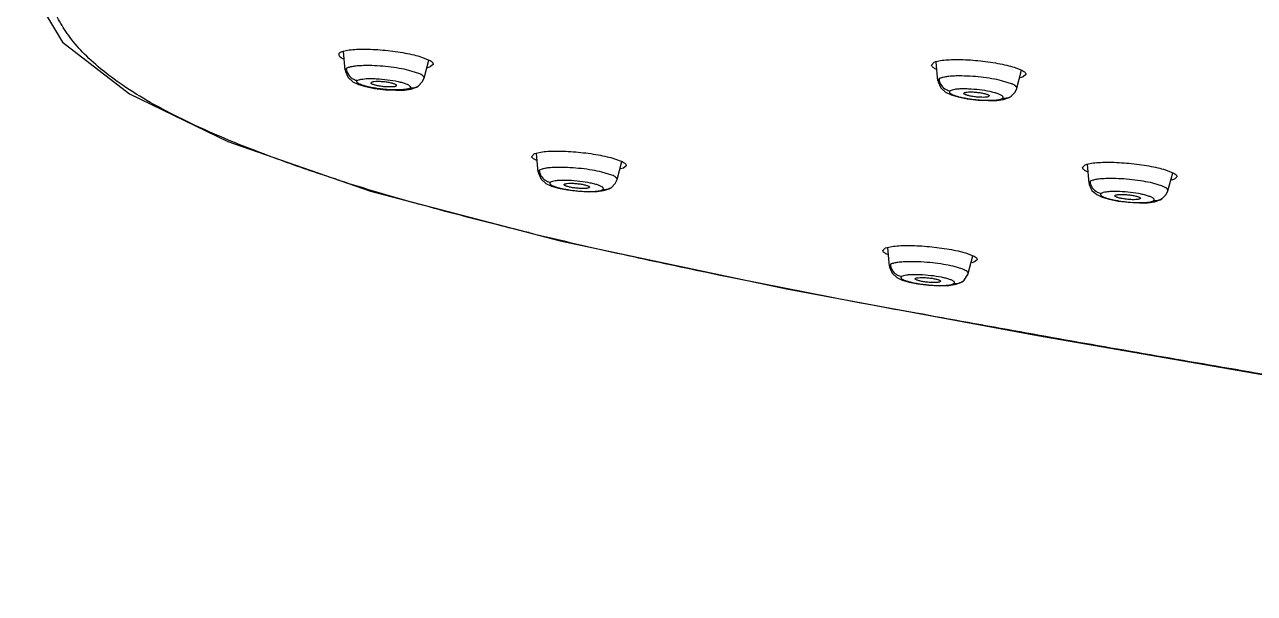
# Model space of a CAD drawing. Header units: inches. Extents: x 440 to 1212, y -520 to 27.
# Drawn here: x 888.05 to 935.93, y -240.17 to -218.01 of the extents above; entities that cross this region are included whole.
import ezdxf

# ---------------------------------------------------------------- set-up
doc = ezdxf.new("R2010")
doc.units = ezdxf.units.IN
doc.header["$LTSCALE"] = 1.21
doc.header["$MEASUREMENT"] = 0
doc.layers.get('0').update_dxf_attribs({"linetype": 'CONTINUOUS'})

msp = doc.modelspace()

# ---------------------------------------------------------------- linework, layer by layer
at = {"color": 7, "linetype": 'Continuous'}
for p, q in [((900.382, -219.071), (900.447, -219.047)), ((900.447, -219.047), (900.693, -218.997)), ((900.536, -219.792), (900.469, -219.063)), ((903.507, -219.273), (903.803, -219.391)), ((900.576, -219.724), (900.535, -219.79)), ((900.621, -219.699), (900.576, -219.724)), ((903.602, -220.092), (903.791, -219.391)), ((903.735, -219.685), (903.853, -219.646)), ((903.952, -219.56), (903.853, -219.646)), ((923.357, -219.586), (923.459, -219.476)), ((923.459, -219.476), (923.525, -219.452)), ((923.552, -219.755), (923.476, -219.715)), ((923.525, -219.452), (923.771, -219.402)), ((923.613, -220.197), (923.546, -219.468)), ((926.585, -219.673), (926.881, -219.791)), ((900.535, -219.79), (900.536, -219.791)), ((901.082, -220.156), (901.009, -220.188)), ((901.542, -220.285), (901.555, -220.265)), ((901.555, -220.265), (901.569, -220.258)), ((903.395, -219.912), (903.014, -219.793)), ((903.379, -220.404), (903.535, -220.242)), ((903.535, -220.242), (903.601, -220.093)), ((903.601, -220.093), (903.602, -220.092)), ((923.654, -220.128), (923.613, -220.195)), ((923.613, -220.195), (923.613, -220.196)), ((923.699, -220.103), (923.654, -220.128)), ((926.472, -220.313), (926.092, -220.195)), ((926.679, -220.493), (926.87, -219.791)), ((926.931, -220.047), (926.815, -220.086)), ((927.03, -219.961), (926.931, -220.047)), ((901.321, -220.423), (901.676, -220.495)), ((901.676, -220.495), (902.102, -220.547)), ((902.102, -220.547), (902.503, -220.568)), ((902.503, -220.568), (902.827, -220.56)), ((902.52, -220.406), (902.507, -220.413)), ((902.52, -220.406), (902.533, -220.386)), ((902.97, -220.514), (903.043, -220.482)), ((903.308, -220.446), (903.379, -220.404)), ((903.379, -220.404), (903.379, -220.404)), ((924.16, -220.56), (924.088, -220.592)), ((924.619, -220.689), (924.632, -220.669)), ((924.632, -220.669), (924.646, -220.662)), ((926.459, -220.804), (926.614, -220.642)), ((926.614, -220.642), (926.679, -220.495)), ((926.679, -220.495), (926.679, -220.494)), ((924.395, -220.827), (924.749, -220.898)), ((924.749, -220.898), (925.174, -220.95)), ((925.174, -220.95), (925.577, -220.971)), ((925.577, -220.971), (925.903, -220.963)), ((925.598, -220.808), (925.584, -220.816)), ((925.611, -220.788), (925.598, -220.808)), ((926.049, -220.916), (926.121, -220.884)), ((926.387, -220.848), (926.458, -220.805)), ((926.459, -220.804), (926.458, -220.805)), ((907.794, -223.143), (907.897, -223.037)), ((907.897, -223.037), (907.963, -223.014)), ((907.963, -223.014), (908.208, -222.966)), ((908.05, -223.753), (907.984, -223.029)), ((907.989, -223.307), (907.913, -223.268)), ((911.021, -223.234), (911.317, -223.349)), ((911.117, -224.047), (911.306, -223.349)), ((911.37, -223.597), (911.254, -223.634)), ((911.468, -223.514), (911.37, -223.597)), ((929.239, -223.579), (929.342, -223.472)), ((929.342, -223.472), (929.408, -223.449)), ((929.408, -223.449), (929.654, -223.401)), ((929.495, -224.188), (929.429, -223.464)), ((908.091, -223.686), (908.05, -223.751)), ((908.05, -223.751), (908.05, -223.752)), ((908.136, -223.662), (908.091, -223.686)), ((910.911, -223.872), (910.531, -223.755)), ((911.117, -224.049), (911.117, -224.048)), ((929.434, -223.743), (929.359, -223.704)), ((929.581, -224.096), (929.536, -224.121)), ((932.466, -223.666), (932.763, -223.781)), ((932.562, -224.481), (932.751, -223.781)), ((932.816, -224.03), (932.7, -224.067)), ((932.914, -223.946), (932.816, -224.03)), ((908.599, -224.12), (908.526, -224.151)), ((908.837, -224.379), (909.191, -224.448)), ((909.056, -224.245), (909.07, -224.225)), ((909.07, -224.225), (909.083, -224.218)), ((909.191, -224.448), (909.617, -224.5)), ((909.617, -224.5), (910.017, -224.521)), ((910.017, -224.521), (910.339, -224.513)), ((910.034, -224.363), (910.021, -224.369)), ((910.048, -224.343), (910.034, -224.363)), ((910.486, -224.468), (910.559, -224.438)), ((910.816, -224.405), (910.887, -224.364)), ((910.887, -224.364), (910.886, -224.364)), ((929.536, -224.121), (929.495, -224.186)), ((929.495, -224.186), (929.495, -224.187)), ((930.044, -224.554), (929.971, -224.585)), ((932.356, -224.305), (931.976, -224.188)), ((932.562, -224.482), (932.562, -224.481)), ((930.279, -224.814), (930.633, -224.883)), ((930.501, -224.679), (930.515, -224.659)), ((930.515, -224.659), (930.528, -224.653)), ((930.633, -224.883), (931.058, -224.934)), ((931.058, -224.934), (931.46, -224.955)), ((931.46, -224.955), (931.783, -224.947)), ((931.48, -224.796), (931.466, -224.803)), ((931.493, -224.777), (931.48, -224.796)), ((931.932, -224.902), (932.005, -224.871)), ((932.262, -224.838), (932.333, -224.796)), ((932.333, -224.796), (932.331, -224.797)), ((921.463, -226.814), (921.567, -226.711)), ((921.567, -226.711), (921.633, -226.689)), ((921.658, -226.972), (921.583, -226.935)), ((921.633, -226.689), (921.879, -226.643)), ((921.72, -227.422), (921.654, -226.703)), ((924.69, -226.905), (924.986, -227.016)), ((921.761, -227.356), (921.72, -227.42)), ((921.72, -227.42), (921.72, -227.422)), ((921.805, -227.333), (921.761, -227.356)), ((924.581, -227.54), (924.201, -227.426)), ((924.787, -227.712), (924.975, -227.016)), ((925.041, -227.256), (924.926, -227.292)), ((925.138, -227.176), (925.041, -227.256)), ((922.269, -227.792), (922.196, -227.822)), ((922.725, -227.912), (922.739, -227.893)), ((922.739, -227.893), (922.752, -227.887)), ((922.485, -228.038), (922.827, -228.105)), ((922.827, -228.105), (923.239, -228.156)), ((923.239, -228.156), (923.667, -228.181)), ((923.667, -228.181), (924.043, -228.171)), ((923.703, -228.028), (923.691, -228.034)), ((923.717, -228.009), (923.703, -228.028)), ((924.043, -228.171), (924.319, -228.128)), ((924.156, -228.131), (924.229, -228.102)), ((924.319, -228.128), (924.548, -228.032)), ((924.552, -228.03), (924.548, -228.032)), ((922.765, -229.249), (921.99, -229.105))]:
    msp.add_line(p, q, dxfattribs=at)
for points in [[(888.049, -216.212), (889.522, -218.693), (892.129, -220.711), (895.962, -222.57), (901.514, -224.496), (908.899, -226.43), (917.714, -228.307), (927.486, -230.125), (938.11, -231.966), (949.531, -233.886), (961.875, -235.9), (975.256, -238.015), (989.347, -240.167)], [(900.536, -219.79), (900.543, -219.838), (900.648, -220.075)], [(900.648, -220.075), (900.832, -220.24), (901.05, -220.343), (901.321, -220.423)], [(923.614, -220.195), (923.62, -220.24), (923.724, -220.478)], [(902.827, -220.56), (903.082, -220.525), (903.308, -220.446)], [(923.724, -220.478), (923.907, -220.643), (924.125, -220.747), (924.395, -220.827)], [(925.903, -220.963), (926.16, -220.927), (926.387, -220.848)], [(908.051, -223.751), (908.058, -223.8), (908.164, -224.038)], [(908.164, -224.038), (908.35, -224.2), (908.567, -224.301), (908.837, -224.379)], [(910.885, -224.365), (911.047, -224.202), (911.116, -224.049)], [(910.339, -224.513), (910.592, -224.479), (910.816, -224.405)], [(929.496, -224.186), (929.502, -224.233), (929.608, -224.471)], [(929.608, -224.471), (929.793, -224.634), (930.01, -224.735), (930.279, -224.814)], [(932.331, -224.798), (932.493, -224.635), (932.561, -224.482)], [(931.783, -224.947), (932.037, -224.913), (932.262, -224.838)], [(921.72, -227.42), (921.726, -227.462), (921.828, -227.699)], [(921.828, -227.699), (922.01, -227.862), (922.221, -227.961), (922.485, -228.038)], [(924.552, -228.03), (924.633, -227.966), (924.776, -227.745), (924.786, -227.712)]]:
    msp.add_lwpolyline(points, dxfattribs=at)
for centre, radius, start, end in [((903.115, -220.025), 0.461, 289.3667, 304.8454), ((926.193, -220.427), 0.461, 289.4234, 305.057), ((926.742, -141.359), 86.84, 252.28924, 254.25818), ((953.409, -36.316), 195.228, 256.45521, 257.55772), ((968.248, 31.116), 264.273, 257.56601, 258.28923), ((995.257, 163.862), 399.739, 258.36053, 259.43871), ((924.298, -227.644), 0.462, 289.4701, 302.8664)]:
    msp.add_arc(centre, radius, start, end, dxfattribs=at)
for points, knots in [([(897.459, -223.09), (896.908, -222.882), (895.862, -222.468), (894.399, -221.814), (893.12, -221.159), (892.031, -220.503), (891.126, -219.848), (890.395, -219.198), (889.827, -218.552), (889.407, -217.912), (889.125, -217.278), (888.972, -216.652), (888.936, -216.034), (889.01, -215.428), (889.179, -214.833), (889.435, -214.249), (889.769, -213.675), (890.033, -213.307), (890.174, -213.124)], [0, 0, 0, 0, 0.118712, 0.226458, 0.322915, 0.408024, 0.482541, 0.547631, 0.604727, 0.655421, 0.701268, 0.743852, 0.784712, 0.825185, 0.866328, 0.908887, 0.953365, 1, 1, 1, 1]), ([(900.382, -219.071), (900.365, -219.078), (900.337, -219.092), (900.302, -219.119), (900.281, -219.149), (900.278, -219.171), (900.279, -219.181)], [0, 0, 0, 0, 0.330383, 0.595268, 0.808906, 1, 1, 1, 1]), ([(900.279, -219.181), (900.281, -219.196), (900.297, -219.23), (900.342, -219.273), (900.41, -219.318), (900.464, -219.345), (900.495, -219.359)], [0, 0, 0, 0, 0.157903, 0.369295, 0.648824, 1, 1, 1, 1]), ([(900.693, -218.997), (900.788, -218.985), (900.996, -218.969), (901.463, -218.963), (902.095, -219.002), (902.728, -219.087), (903.199, -219.185), (903.41, -219.242), (903.507, -219.273)], [0, 0, 0, 0, 0.100703, 0.219961, 0.492579, 0.769117, 0.8931, 1, 1, 1, 1]), ([(900.576, -219.724), (900.582, -219.797), (900.629, -219.947), (900.736, -220.063), (900.801, -220.106)], [0, 0, 0, 0, 0.485796, 1, 1, 1, 1]), ([(901.367, -219.607), (901.285, -219.608), (901.133, -219.611), (900.924, -219.628), (900.756, -219.655), (900.66, -219.682), (900.621, -219.699)], [0, 0, 0, 0, 0.32411, 0.604287, 0.831565, 1, 1, 1, 1]), ([(903.014, -219.793), (902.889, -219.763), (902.623, -219.71), (902.211, -219.653), (901.787, -219.616), (901.504, -219.607), (901.367, -219.607)], [0, 0, 0, 0, 0.232039, 0.489391, 0.752173, 1, 1, 1, 1]), ([(903.803, -219.391), (903.828, -219.404), (903.871, -219.43), (903.923, -219.473), (903.953, -219.516), (903.956, -219.548), (903.952, -219.56)], [0, 0, 0, 0, 0.354648, 0.628999, 0.833996, 1, 1, 1, 1]), ([(923.476, -219.715), (923.459, -219.705), (923.428, -219.685), (923.383, -219.646), (923.359, -219.61), (923.357, -219.586)], [0, 0, 0, 0, 0.333185, 0.606358, 1, 1, 1, 1]), ([(923.771, -219.402), (923.865, -219.389), (924.074, -219.373), (924.54, -219.366), (925.173, -219.404), (925.806, -219.488), (926.277, -219.586), (926.489, -219.642), (926.585, -219.673)], [0, 0, 0, 0, 0.100729, 0.220007, 0.492644, 0.769166, 0.893127, 1, 1, 1, 1]), ([(900.801, -220.106), (900.817, -220.118), (900.881, -220.156), (900.955, -220.18), (901.009, -220.188)], [0, 0, 0, 0, 0.261864, 1, 1, 1, 1]), ([(902.97, -220.514), (902.896, -220.532), (902.716, -220.557), (902.409, -220.56), (902.116, -220.542), (901.867, -220.514), (901.683, -220.487), (901.511, -220.455), (901.357, -220.42), (901.224, -220.382), (901.13, -220.347), (901.07, -220.318), (901.036, -220.298), (901.01, -220.279), (900.992, -220.259), (900.982, -220.24), (900.982, -220.212), (900.998, -220.196), (901.009, -220.188)], [0, 0, 0, 0, 0.107654, 0.25784, 0.434632, 0.525398, 0.614048, 0.697735, 0.773639, 0.839494, 0.893469, 0.915582, 0.934333, 0.949732, 0.961966, 0.971672, 0.980175, 1, 1, 1, 1]), ([(901.082, -220.156), (901.171, -220.134), (901.323, -220.115), (901.544, -220.11), (901.821, -220.118), (902.176, -220.15), (902.46, -220.197), (902.596, -220.228)], [0, 0, 0, 0, 0.179121, 0.299192, 0.434941, 0.725359, 1, 1, 1, 1]), ([(902.534, -220.386), (902.534, -220.38), (902.526, -220.365), (902.502, -220.348), (902.465, -220.33), (902.415, -220.312), (902.354, -220.295), (902.255, -220.272), (902.119, -220.25), (901.952, -220.233), (901.796, -220.228), (901.68, -220.233), (901.608, -220.245), (901.58, -220.253), (901.569, -220.258)], [0, 0, 0, 0, 0.018454, 0.047023, 0.08808, 0.141182, 0.205236, 0.278532, 0.443937, 0.61825, 0.780759, 0.9128, 0.962651, 1, 1, 1, 1]), ([(902.596, -220.228), (902.651, -220.24), (902.752, -220.265), (902.886, -220.308), (902.975, -220.346), (903.027, -220.378), (903.046, -220.394), (903.053, -220.403)], [0, 0, 0, 0, 0.343471, 0.630185, 0.850509, 0.934097, 1, 1, 1, 1]), ([(903.601, -220.092), (903.603, -220.085), (903.604, -220.071), (903.597, -220.048), (903.582, -220.026), (903.548, -219.993), (903.485, -219.953), (903.428, -219.926), (903.395, -219.912)], [0, 0, 0, 0, 0.071602, 0.148703, 0.239298, 0.348367, 0.629808, 1, 1, 1, 1]), ([(923.654, -220.128), (923.66, -220.201), (923.706, -220.35), (923.812, -220.465), (923.875, -220.509)], [0, 0, 0, 0, 0.485585, 1, 1, 1, 1]), ([(924.444, -220.011), (924.363, -220.011), (924.211, -220.015), (924.002, -220.032), (923.834, -220.059), (923.737, -220.086), (923.698, -220.103)], [0, 0, 0, 0, 0.324066, 0.604222, 0.831511, 1, 1, 1, 1]), ([(926.092, -220.195), (925.967, -220.165), (925.701, -220.112), (925.288, -220.055), (924.864, -220.019), (924.581, -220.01), (924.444, -220.011)], [0, 0, 0, 0, 0.23205, 0.489401, 0.752177, 1, 1, 1, 1]), ([(926.881, -219.791), (926.906, -219.804), (926.95, -219.83), (927.001, -219.873), (927.032, -219.916), (927.034, -219.948), (927.03, -219.961)], [0, 0, 0, 0, 0.354269, 0.628444, 0.833549, 1, 1, 1, 1]), ([(902.507, -220.413), (902.495, -220.418), (902.467, -220.426), (902.395, -220.438), (902.28, -220.443), (902.123, -220.438), (901.956, -220.421), (901.82, -220.399), (901.721, -220.376), (901.66, -220.359), (901.61, -220.341), (901.573, -220.323), (901.549, -220.306), (901.541, -220.291), (901.541, -220.285)], [0, 0, 0, 0, 0.037348, 0.087195, 0.219258, 0.381822, 0.556206, 0.721657, 0.794959, 0.859001, 0.912067, 0.953074, 0.981586, 1, 1, 1, 1]), ([(903.053, -220.403), (903.059, -220.409), (903.068, -220.422), (903.072, -220.454), (903.055, -220.473), (903.043, -220.482)], [0, 0, 0, 0, 0.275665, 0.501017, 1, 1, 1, 1]), ([(903.268, -220.461), (903.214, -220.479), (903.137, -220.491), (903.061, -220.485), (903.043, -220.482)], [0, 0, 0, 0, 0.748922, 1, 1, 1, 1]), ([(923.875, -220.509), (923.892, -220.52), (923.957, -220.56), (924.032, -220.584), (924.088, -220.593)], [0, 0, 0, 0, 0.262015, 1, 1, 1, 1]), ([(924.088, -220.592), (924.077, -220.601), (924.062, -220.617), (924.061, -220.645), (924.07, -220.665), (924.088, -220.684), (924.114, -220.704), (924.148, -220.724), (924.209, -220.752), (924.303, -220.787), (924.436, -220.825), (924.591, -220.86), (924.763, -220.892), (924.946, -220.918), (925.195, -220.946), (925.489, -220.963), (925.762, -220.96), (925.942, -220.94), (926.016, -220.925), (926.049, -220.916)], [0, 0, 0, 0, 0.019622, 0.028148, 0.037751, 0.049839, 0.06518, 0.083967, 0.106181, 0.160405, 0.226459, 0.302442, 0.386169, 0.474879, 0.565696, 0.74219, 0.892895, 0.952367, 1, 1, 1, 1]), ([(925.636, -220.621), (925.501, -220.593), (925.222, -220.549), (924.875, -220.52), (924.606, -220.514), (924.431, -220.519), (924.284, -220.533), (924.198, -220.55), (924.16, -220.56)], [0, 0, 0, 0, 0.278462, 0.568316, 0.702729, 0.822279, 0.921968, 1, 1, 1, 1]), ([(925.584, -220.816), (925.573, -220.821), (925.545, -220.829), (925.472, -220.841), (925.357, -220.846), (925.2, -220.841), (925.033, -220.825), (924.897, -220.803), (924.799, -220.78), (924.737, -220.763), (924.688, -220.745), (924.651, -220.727), (924.627, -220.71), (924.618, -220.695), (924.619, -220.689)], [0, 0, 0, 0, 0.037386, 0.087261, 0.219352, 0.381913, 0.55627, 0.721679, 0.794958, 0.858977, 0.912026, 0.953024, 0.981545, 1, 1, 1, 1]), ([(924.646, -220.662), (924.657, -220.657), (924.686, -220.648), (924.758, -220.636), (924.873, -220.631), (925.03, -220.636), (925.197, -220.653), (925.333, -220.675), (925.431, -220.697), (925.493, -220.714), (925.542, -220.732), (925.579, -220.75), (925.603, -220.767), (925.612, -220.782), (925.611, -220.789)], [0, 0, 0, 0, 0.037388, 0.087262, 0.219353, 0.381915, 0.556272, 0.72168, 0.794958, 0.858977, 0.912025, 0.953023, 0.981544, 1, 1, 1, 1]), ([(926.129, -220.801), (926.121, -220.792), (926.1, -220.776), (926.044, -220.742), (925.946, -220.702), (925.803, -220.659), (925.695, -220.633), (925.636, -220.621)], [0, 0, 0, 0, 0.066043, 0.150184, 0.371839, 0.658723, 1, 1, 1, 1]), ([(926.679, -220.494), (926.681, -220.487), (926.682, -220.472), (926.675, -220.45), (926.66, -220.427), (926.626, -220.394), (926.563, -220.354), (926.506, -220.327), (926.472, -220.313)], [0, 0, 0, 0, 0.071726, 0.148906, 0.239533, 0.348598, 0.629956, 1, 1, 1, 1]), ([(926.121, -220.884), (926.133, -220.874), (926.151, -220.854), (926.145, -220.821), (926.135, -220.808), (926.129, -220.801)], [0, 0, 0, 0, 0.491783, 0.718462, 1, 1, 1, 1]), ([(926.346, -220.862), (926.293, -220.881), (926.216, -220.893), (926.14, -220.887), (926.121, -220.884)], [0, 0, 0, 0, 0.748914, 1, 1, 1, 1]), ([(900.325, -224.083), (900.073, -224.003), (899.112, -223.689), (898.158, -223.353), (897.459, -223.09)], [0, 0, 0, 0, 0.261222, 1, 1, 1, 1]), ([(908.208, -222.966), (908.303, -222.954), (908.511, -222.939), (908.977, -222.933), (909.61, -222.971), (910.242, -223.054), (910.713, -223.149), (910.925, -223.204), (911.021, -223.234)], [0, 0, 0, 0, 0.100716, 0.220008, 0.492699, 0.769247, 0.893188, 1, 1, 1, 1]), ([(907.913, -223.268), (907.896, -223.258), (907.866, -223.239), (907.821, -223.202), (907.796, -223.166), (907.794, -223.143)], [0, 0, 0, 0, 0.335896, 0.609965, 1, 1, 1, 1]), ([(908.883, -223.572), (908.801, -223.573), (908.649, -223.576), (908.44, -223.592), (908.271, -223.618), (908.175, -223.645), (908.136, -223.662)], [0, 0, 0, 0, 0.324248, 0.604521, 0.831789, 1, 1, 1, 1]), ([(910.531, -223.755), (910.406, -223.725), (910.14, -223.674), (909.727, -223.617), (909.303, -223.581), (909.02, -223.572), (908.883, -223.572)], [0, 0, 0, 0, 0.231841, 0.48916, 0.752026, 1, 1, 1, 1]), ([(911.317, -223.349), (911.343, -223.362), (911.386, -223.387), (911.438, -223.428), (911.469, -223.47), (911.471, -223.501), (911.468, -223.514)], [0, 0, 0, 0, 0.357407, 0.632727, 0.836672, 1, 1, 1, 1]), ([(929.359, -223.704), (929.342, -223.694), (929.311, -223.675), (929.266, -223.637), (929.241, -223.602), (929.239, -223.579)], [0, 0, 0, 0, 0.335674, 0.60966, 1, 1, 1, 1]), ([(929.654, -223.401), (929.748, -223.388), (929.956, -223.373), (930.422, -223.367), (931.055, -223.404), (931.687, -223.487), (932.158, -223.581), (932.37, -223.636), (932.466, -223.666)], [0, 0, 0, 0, 0.100724, 0.220014, 0.492689, 0.769225, 0.893171, 1, 1, 1, 1]), ([(908.091, -223.686), (908.097, -223.759), (908.143, -223.908), (908.249, -224.023), (908.313, -224.067)], [0, 0, 0, 0, 0.485715, 1, 1, 1, 1]), ([(908.313, -224.067), (908.329, -224.079), (908.395, -224.119), (908.47, -224.143), (908.526, -224.151)], [0, 0, 0, 0, 0.262063, 1, 1, 1, 1]), ([(910.075, -224.182), (909.94, -224.155), (909.661, -224.111), (909.314, -224.083), (909.045, -224.076), (908.87, -224.081), (908.723, -224.094), (908.636, -224.11), (908.599, -224.12)], [0, 0, 0, 0, 0.27822, 0.568103, 0.702589, 0.822224, 0.921975, 1, 1, 1, 1]), ([(911.117, -224.048), (911.118, -224.041), (911.119, -224.027), (911.112, -224.005), (911.097, -223.983), (911.063, -223.951), (911.001, -223.911), (910.944, -223.885), (910.911, -223.872)], [0, 0, 0, 0, 0.070821, 0.147278, 0.237487, 0.346444, 0.628408, 1, 1, 1, 1]), ([(930.327, -224.006), (930.246, -224.006), (930.094, -224.01), (929.885, -224.026), (929.716, -224.053), (929.62, -224.079), (929.581, -224.096)], [0, 0, 0, 0, 0.324217, 0.604474, 0.831748, 1, 1, 1, 1]), ([(931.976, -224.188), (931.851, -224.158), (931.584, -224.107), (931.172, -224.05), (930.748, -224.015), (930.465, -224.006), (930.327, -224.006)], [0, 0, 0, 0, 0.231856, 0.489176, 0.752035, 1, 1, 1, 1]), ([(932.763, -223.781), (932.788, -223.794), (932.832, -223.819), (932.883, -223.861), (932.914, -223.903), (932.917, -223.934), (932.913, -223.946)], [0, 0, 0, 0, 0.357071, 0.632249, 0.8363, 1, 1, 1, 1]), ([(908.526, -224.151), (908.515, -224.159), (908.5, -224.174), (908.499, -224.201), (908.508, -224.22), (908.525, -224.239), (908.551, -224.258), (908.585, -224.277), (908.646, -224.305), (908.74, -224.339), (908.873, -224.376), (909.028, -224.411), (909.199, -224.442), (909.383, -224.468), (909.632, -224.495), (909.926, -224.513), (910.199, -224.511), (910.379, -224.491), (910.454, -224.477), (910.486, -224.468)], [0, 0, 0, 0, 0.019286, 0.027542, 0.036875, 0.048733, 0.06389, 0.082532, 0.104635, 0.158721, 0.224729, 0.300747, 0.384577, 0.473446, 0.564464, 0.741438, 0.89261, 0.952258, 1, 1, 1, 1]), ([(910.021, -224.369), (910.01, -224.374), (909.982, -224.382), (909.91, -224.394), (909.794, -224.399), (909.638, -224.393), (909.471, -224.377), (909.335, -224.355), (909.236, -224.333), (909.175, -224.316), (909.125, -224.299), (909.088, -224.282), (909.064, -224.265), (909.056, -224.251), (909.056, -224.245)], [0, 0, 0, 0, 0.037268, 0.087115, 0.219326, 0.38214, 0.556791, 0.722447, 0.795802, 0.859853, 0.912864, 0.953738, 0.982005, 1, 1, 1, 1]), ([(909.083, -224.218), (909.094, -224.213), (909.123, -224.206), (909.195, -224.194), (909.31, -224.189), (909.467, -224.194), (909.634, -224.211), (909.77, -224.233), (909.868, -224.254), (909.93, -224.271), (909.979, -224.289), (910.016, -224.306), (910.04, -224.322), (910.049, -224.337), (910.049, -224.343)], [0, 0, 0, 0, 0.037271, 0.087118, 0.21933, 0.382146, 0.556796, 0.72245, 0.795804, 0.859853, 0.912863, 0.953737, 0.982004, 1, 1, 1, 1]), ([(910.567, -224.358), (910.559, -224.349), (910.538, -224.333), (910.482, -224.301), (910.385, -224.262), (910.242, -224.219), (910.134, -224.195), (910.075, -224.182)], [0, 0, 0, 0, 0.065321, 0.149003, 0.370388, 0.657708, 1, 1, 1, 1]), ([(910.559, -224.438), (910.571, -224.428), (910.588, -224.409), (910.583, -224.377), (910.573, -224.364), (910.567, -224.358)], [0, 0, 0, 0, 0.493755, 0.718435, 1, 1, 1, 1]), ([(910.886, -224.364), (910.839, -224.396), (910.731, -224.441), (910.615, -224.446), (910.559, -224.438)], [0, 0, 0, 0, 0.498169, 1, 1, 1, 1]), ([(929.536, -224.121), (929.542, -224.194), (929.588, -224.343), (929.694, -224.458), (929.758, -224.502)], [0, 0, 0, 0, 0.485677, 1, 1, 1, 1]), ([(929.758, -224.502), (929.775, -224.513), (929.84, -224.553), (929.915, -224.578), (929.971, -224.585)], [0, 0, 0, 0, 0.262074, 1, 1, 1, 1]), ([(931.52, -224.615), (931.385, -224.588), (931.107, -224.545), (930.76, -224.516), (930.49, -224.51), (930.315, -224.515), (930.168, -224.528), (930.081, -224.544), (930.044, -224.554)], [0, 0, 0, 0, 0.278233, 0.568109, 0.702589, 0.822218, 0.921967, 1, 1, 1, 1]), ([(932.562, -224.481), (932.564, -224.474), (932.565, -224.46), (932.557, -224.438), (932.542, -224.416), (932.509, -224.384), (932.446, -224.344), (932.389, -224.318), (932.356, -224.305)], [0, 0, 0, 0, 0.070931, 0.147465, 0.237711, 0.346671, 0.628561, 1, 1, 1, 1]), ([(907.686, -226.114), (907.296, -226.02), (905.79, -225.649), (904.289, -225.254), (903.182, -224.942)], [0, 0, 0, 0, 0.258643, 1, 1, 1, 1]), ([(929.971, -224.585), (929.96, -224.594), (929.945, -224.609), (929.944, -224.636), (929.953, -224.655), (929.971, -224.674), (929.997, -224.693), (930.031, -224.713), (930.091, -224.741), (930.186, -224.774), (930.318, -224.811), (930.473, -224.846), (930.645, -224.877), (930.829, -224.903), (931.078, -224.93), (931.372, -224.947), (931.645, -224.945), (931.825, -224.925), (931.899, -224.911), (931.932, -224.902)], [0, 0, 0, 0, 0.019326, 0.027612, 0.036972, 0.048852, 0.064026, 0.082681, 0.104793, 0.158888, 0.224897, 0.300908, 0.384724, 0.473576, 0.564572, 0.741499, 0.89263, 0.952265, 1, 1, 1, 1]), ([(931.466, -224.803), (931.455, -224.808), (931.427, -224.816), (931.355, -224.828), (931.239, -224.833), (931.083, -224.828), (930.916, -224.811), (930.78, -224.79), (930.681, -224.768), (930.62, -224.751), (930.57, -224.734), (930.533, -224.716), (930.509, -224.7), (930.501, -224.685), (930.501, -224.679)], [0, 0, 0, 0, 0.037294, 0.087157, 0.219378, 0.382179, 0.556802, 0.722425, 0.795763, 0.859801, 0.912804, 0.953679, 0.981961, 1, 1, 1, 1]), ([(930.528, -224.653), (930.539, -224.648), (930.568, -224.64), (930.64, -224.628), (930.755, -224.623), (930.912, -224.628), (931.079, -224.644), (931.215, -224.666), (931.313, -224.688), (931.375, -224.705), (931.424, -224.722), (931.461, -224.74), (931.486, -224.756), (931.494, -224.771), (931.494, -224.777)], [0, 0, 0, 0, 0.037296, 0.08716, 0.219382, 0.382184, 0.556806, 0.722427, 0.795764, 0.859801, 0.912803, 0.953678, 0.981961, 1, 1, 1, 1]), ([(932.013, -224.791), (932.005, -224.782), (931.984, -224.766), (931.928, -224.734), (931.83, -224.695), (931.687, -224.652), (931.579, -224.627), (931.52, -224.615)], [0, 0, 0, 0, 0.065392, 0.149118, 0.370527, 0.657804, 1, 1, 1, 1]), ([(932.005, -224.871), (932.017, -224.862), (932.034, -224.842), (932.029, -224.81), (932.019, -224.797), (932.013, -224.791)], [0, 0, 0, 0, 0.493624, 0.718502, 1, 1, 1, 1]), ([(932.331, -224.797), (932.284, -224.829), (932.177, -224.875), (932.061, -224.879), (932.005, -224.871)], [0, 0, 0, 0, 0.498145, 1, 1, 1, 1]), ([(921.583, -226.935), (921.566, -226.926), (921.535, -226.907), (921.49, -226.871), (921.465, -226.836), (921.463, -226.814)], [0, 0, 0, 0, 0.338623, 0.613595, 1, 1, 1, 1]), ([(921.879, -226.643), (921.973, -226.631), (922.181, -226.617), (922.647, -226.612), (923.279, -226.649), (923.911, -226.73), (924.382, -226.822), (924.593, -226.876), (924.69, -226.905)], [0, 0, 0, 0, 0.100749, 0.220084, 0.492839, 0.769377, 0.893271, 1, 1, 1, 1]), ([(921.761, -227.356), (921.767, -227.429), (921.813, -227.579), (921.919, -227.694), (921.983, -227.738)], [0, 0, 0, 0, 0.485794, 1, 1, 1, 1]), ([(922.553, -227.246), (922.471, -227.246), (922.319, -227.249), (922.109, -227.265), (921.941, -227.29), (921.844, -227.316), (921.805, -227.333)], [0, 0, 0, 0, 0.324392, 0.604763, 0.832018, 1, 1, 1, 1]), ([(924.201, -227.426), (924.076, -227.396), (923.81, -227.346), (923.397, -227.29), (922.973, -227.255), (922.69, -227.245), (922.553, -227.246)], [0, 0, 0, 0, 0.231642, 0.488928, 0.751879, 1, 1, 1, 1]), ([(924.986, -227.016), (925.012, -227.028), (925.055, -227.053), (925.107, -227.093), (925.139, -227.133), (925.142, -227.164), (925.138, -227.176)], [0, 0, 0, 0, 0.360327, 0.636707, 0.839567, 1, 1, 1, 1]), ([(921.983, -227.738), (921.999, -227.75), (922.065, -227.79), (922.14, -227.814), (922.196, -227.822)], [0, 0, 0, 0, 0.262128, 1, 1, 1, 1]), ([(922.196, -227.822), (922.186, -227.829), (922.17, -227.844), (922.169, -227.87), (922.178, -227.889), (922.195, -227.907), (922.221, -227.926), (922.255, -227.944), (922.316, -227.972), (922.41, -228.004), (922.542, -228.04), (922.697, -228.074), (922.869, -228.104), (923.052, -228.13), (923.302, -228.156), (923.596, -228.174), (923.869, -228.172), (924.049, -228.153), (924.124, -228.14), (924.156, -228.131)], [0, 0, 0, 0, 0.01899, 0.027, 0.036081, 0.047725, 0.06271, 0.081217, 0.103214, 0.157166, 0.223126, 0.299169, 0.383087, 0.472097, 0.563298, 0.740713, 0.892326, 0.952145, 1, 1, 1, 1]), ([(923.746, -227.854), (923.611, -227.827), (923.333, -227.785), (922.986, -227.757), (922.716, -227.75), (922.541, -227.754), (922.394, -227.767), (922.307, -227.782), (922.269, -227.792)], [0, 0, 0, 0, 0.277973, 0.56787, 0.702424, 0.822142, 0.921961, 1, 1, 1, 1]), ([(923.691, -228.034), (923.679, -228.039), (923.651, -228.046), (923.579, -228.058), (923.464, -228.062), (923.307, -228.057), (923.14, -228.041), (923.004, -228.02), (922.905, -227.999), (922.844, -227.982), (922.794, -227.965), (922.757, -227.948), (922.733, -227.933), (922.724, -227.918), (922.725, -227.912)], [0, 0, 0, 0, 0.037183, 0.087026, 0.219384, 0.382449, 0.557373, 0.72324, 0.79665, 0.860713, 0.913671, 0.954415, 0.982435, 1, 1, 1, 1]), ([(922.752, -227.887), (922.763, -227.882), (922.791, -227.875), (922.864, -227.864), (922.979, -227.859), (923.135, -227.864), (923.302, -227.88), (923.439, -227.901), (923.537, -227.923), (923.599, -227.939), (923.648, -227.956), (923.685, -227.973), (923.709, -227.988), (923.718, -228.003), (923.718, -228.009)], [0, 0, 0, 0, 0.037186, 0.087031, 0.219389, 0.382456, 0.557378, 0.723243, 0.796652, 0.860714, 0.913671, 0.954414, 0.982435, 1, 1, 1, 1]), ([(924.238, -228.024), (924.23, -228.016), (924.209, -228), (924.153, -227.969), (924.056, -227.932), (923.913, -227.89), (923.805, -227.866), (923.746, -227.854)], [0, 0, 0, 0, 0.06465, 0.147906, 0.369039, 0.656762, 1, 1, 1, 1]), ([(924.786, -227.712), (924.788, -227.705), (924.789, -227.691), (924.782, -227.67), (924.766, -227.648), (924.733, -227.617), (924.671, -227.579), (924.614, -227.553), (924.581, -227.54)], [0, 0, 0, 0, 0.069994, 0.145778, 0.235591, 0.344439, 0.626956, 1, 1, 1, 1]), ([(924.229, -228.102), (924.241, -228.093), (924.259, -228.074), (924.254, -228.043), (924.244, -228.031), (924.238, -228.024)], [0, 0, 0, 0, 0.495879, 0.718542, 1, 1, 1, 1]), ([(989.406, -240.161), (986.568, -239.735), (980.907, -238.876), (972.442, -237.565), (964.024, -236.231), (955.656, -234.88), (947.339, -233.508), (940.443, -232.347), (934.953, -231.408), (929.519, -230.469), (925.458, -229.748), (922.765, -229.249)], [0, 0, 0, 0, 0.127479, 0.254357, 0.380556, 0.506095, 0.630922, 0.755018, 0.816782, 0.878321, 1, 1, 1, 1])]:
    msp.add_open_spline(points, degree=3, knots=knots, dxfattribs=at)
msp.add_open_spline([(924.452, -228.08), (924.381, -228.104), (924.303, -228.112), (924.229, -228.102)], degree=3, dxfattribs=at)

doc.saveas('drawing.dxf')
